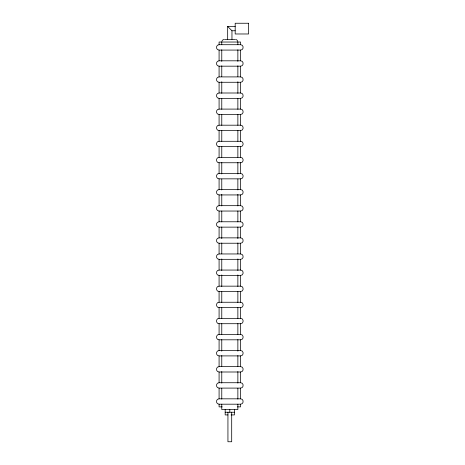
<?xml version="1.0" encoding="UTF-8"?>
<svg xmlns="http://www.w3.org/2000/svg" width="465" height="465" viewBox="0 0 465 465"><rect width="100%" height="100%" fill="white"/><g stroke="black" fill="none" stroke-linecap="round" stroke-linejoin="round"><path stroke-width="0.7" d="M221.863 41.333L222.555 40.13L223.758 39.438M219.085 44.71C215.638 44.582 215.638 50.208 219.085 50.075L240.55 50.075C243.991 50.208 243.991 44.582 240.55 44.71L219.085 44.71L219.085 42.03L240.55 42.03L240.55 44.71M219.085 60.81C215.638 60.677 215.638 66.303 219.085 66.175L240.55 66.175C243.991 66.303 243.991 60.677 240.55 60.81L219.085 60.81L219.085 50.075M219.085 76.905C215.638 76.772 215.638 82.398 219.085 82.27L240.55 82.27C243.991 82.398 243.991 76.772 240.55 76.905L219.085 76.905L219.085 66.175M219.085 93C215.638 92.872 215.638 98.499 219.085 98.365L240.55 98.365C243.991 98.499 243.991 92.872 240.55 93L219.085 93L219.085 82.27M219.085 109.095C215.638 108.967 215.638 114.593 219.085 114.46L240.55 114.46C243.991 114.593 243.991 108.967 240.55 109.095L219.085 109.095L219.085 98.365M219.085 125.19C215.638 125.062 215.638 130.688 219.085 130.56L240.55 130.56C243.991 130.688 243.991 125.062 240.55 125.19L219.085 125.19L219.085 114.46M219.085 141.29C215.638 141.157 215.638 146.783 219.085 146.655L240.55 146.655C243.991 146.783 243.991 141.157 240.55 141.29L219.085 141.29L219.085 130.56M219.085 157.385C215.638 157.251 215.638 162.878 219.085 162.75L240.55 162.75C243.991 162.878 243.991 157.251 240.55 157.385L219.085 157.385L219.085 146.655M219.085 173.48C215.638 173.352 215.638 178.979 219.085 178.845L240.55 178.845C243.991 178.979 243.991 173.352 240.55 173.48L219.085 173.48L219.085 162.75M219.085 189.575C215.638 189.447 215.638 195.073 219.085 194.94L240.55 194.94C243.991 195.073 243.991 189.447 240.55 189.575L219.085 189.575L219.085 178.845M219.085 205.675C215.638 205.542 215.638 211.168 219.085 211.04L240.55 211.04C243.991 211.168 243.991 205.542 240.55 205.675L219.085 205.675L219.085 194.94M219.085 221.77C215.638 221.636 215.638 227.263 219.085 227.135L240.55 227.135C243.991 227.263 243.991 221.636 240.55 221.77L219.085 221.77L219.085 211.04M219.085 237.865C215.638 237.737 215.638 243.364 219.085 243.23L240.55 243.23C243.991 243.364 243.991 237.737 240.55 237.865L219.085 237.865L219.085 227.135M219.085 253.96C215.638 253.832 215.638 259.458 219.085 259.325L240.55 259.325C243.991 259.458 243.991 253.832 240.55 253.96L219.085 253.96L219.085 243.23M219.085 270.06C215.638 269.927 215.638 275.553 219.085 275.425L240.55 275.425C243.991 275.553 243.991 269.927 240.55 270.06L219.085 270.06L219.085 259.325M219.085 286.155C215.638 286.022 215.638 291.648 219.085 291.52L240.55 291.52C243.991 291.648 243.991 286.022 240.55 286.155L219.085 286.155L219.085 275.425M219.085 302.25C215.638 302.122 215.638 307.749 219.085 307.615L240.55 307.615C243.991 307.749 243.991 302.122 240.55 302.25L219.085 302.25L219.085 291.52M219.085 318.345C215.638 318.217 215.638 323.843 219.085 323.71L240.55 323.71C243.991 323.843 243.991 318.217 240.55 318.345L219.085 318.345L219.085 307.615M219.085 334.44C215.638 334.312 215.638 339.938 219.085 339.81L240.55 339.81C243.991 339.938 243.991 334.312 240.55 334.44L219.085 334.44L219.085 323.71M219.085 350.54C215.638 350.407 215.638 356.033 219.085 355.905L240.55 355.905C243.991 356.033 243.991 350.407 240.55 350.54L219.085 350.54L219.085 339.81M219.085 366.635C215.638 366.501 215.638 372.128 219.085 372L240.55 372C243.991 372.128 243.991 366.501 240.55 366.635L219.085 366.635L219.085 355.905M219.085 382.73C215.638 382.602 215.638 388.228 219.085 388.095L240.55 388.095C243.991 388.228 243.991 382.602 240.55 382.73L219.085 382.73L219.085 372M219.085 398.825C215.638 398.697 215.638 404.323 219.085 404.19L240.55 404.19C243.991 404.323 243.991 398.697 240.55 398.825L219.085 398.825L219.085 388.095M227.67 39.345L227.67 26.47L235.185 26.47M227.67 26.47L231.965 30.76L235.185 30.76M224.45 39.345L235.185 39.345M222.229 406.875L219.085 406.875L219.085 404.19M237.406 406.875L240.55 406.875L240.55 404.19M225.17 412.24L234.465 412.24M228.001 414.925L225.17 414.925L225.17 409.56M231.064 414.925L234.465 414.925L234.465 409.56M235.877 39.438L237.08 40.13L237.772 41.333M240.55 50.075L240.55 60.81M240.55 66.175L240.55 76.905M240.55 82.27L240.55 93M240.55 98.365L240.55 109.095M240.55 114.46L240.55 125.19M240.55 130.56L240.55 141.29M240.55 146.655L240.55 157.385M240.55 162.75L240.55 173.48M240.55 178.845L240.55 189.575M240.55 194.94L240.55 205.675M240.55 211.04L240.55 221.77M240.55 227.135L240.55 237.865M240.55 243.23L240.55 253.96M240.55 259.325L240.55 270.06M240.55 275.425L240.55 286.155M240.55 291.52L240.55 302.25M240.55 307.615L240.55 318.345M240.55 323.71L240.55 334.44M240.55 339.81L240.55 350.54M240.55 355.905L240.55 366.635M240.55 372L240.55 382.73M240.55 388.095L240.55 398.825M237.865 42.03L237.865 44.71M237.865 49.796L237.865 61.415M237.865 65.774L237.865 76.667M237.865 81.747L237.865 93.366M237.865 98.452L237.865 109.345M237.865 114.431L237.865 125.323M237.865 130.403L237.865 141.302M237.865 146.382L237.865 157.275M237.865 162.361L237.865 173.98M237.865 179.066L237.865 189.958M237.865 194.312L237.865 205.931M237.865 211.017L237.865 221.91M237.865 226.996L237.865 238.615M237.865 242.968L237.865 253.867M237.865 258.947L237.865 270.566M237.865 274.925L237.865 286.545M237.865 291.625L237.865 302.523M237.865 307.603L237.865 318.496M237.865 323.582L237.865 334.475M237.865 339.56L237.865 351.18M237.865 355.533L237.865 366.426M237.865 371.512L237.865 383.131M237.865 388.217L237.865 399.11M237.865 404.19L237.865 409.56L221.77 409.56L221.77 404.19M231.965 30.76L231.965 39.345M231.698 412.24L231.698 441.75L227.937 441.75L227.937 412.24M229.815 409.56L229.815 412.24M221.77 42.03L221.77 44.71M221.77 49.796L221.77 61.415M221.77 65.774L221.77 76.667M221.77 81.747L221.77 93.366M221.77 98.452L221.77 109.345M221.77 114.431L221.77 125.323M221.77 130.403L221.77 141.302M221.77 146.382L221.77 157.275M221.77 162.361L221.77 173.98M221.77 179.066L221.77 189.958M221.77 194.312L221.77 205.931M221.77 211.017L221.77 221.91M221.77 226.996L221.77 238.615M221.77 242.968L221.77 253.867M221.77 258.947L221.77 270.566M221.77 274.925L221.77 286.545M221.77 291.625L221.77 302.523M221.77 307.603L221.77 318.496M221.77 323.582L221.77 334.475M221.77 339.56L221.77 351.18M221.77 355.533L221.77 366.426M221.77 371.512L221.77 383.131M221.77 388.217L221.77 399.11M248.595 23.25L235.185 23.25L235.185 33.98L248.595 33.98L248.595 23.25"/></g></svg>
